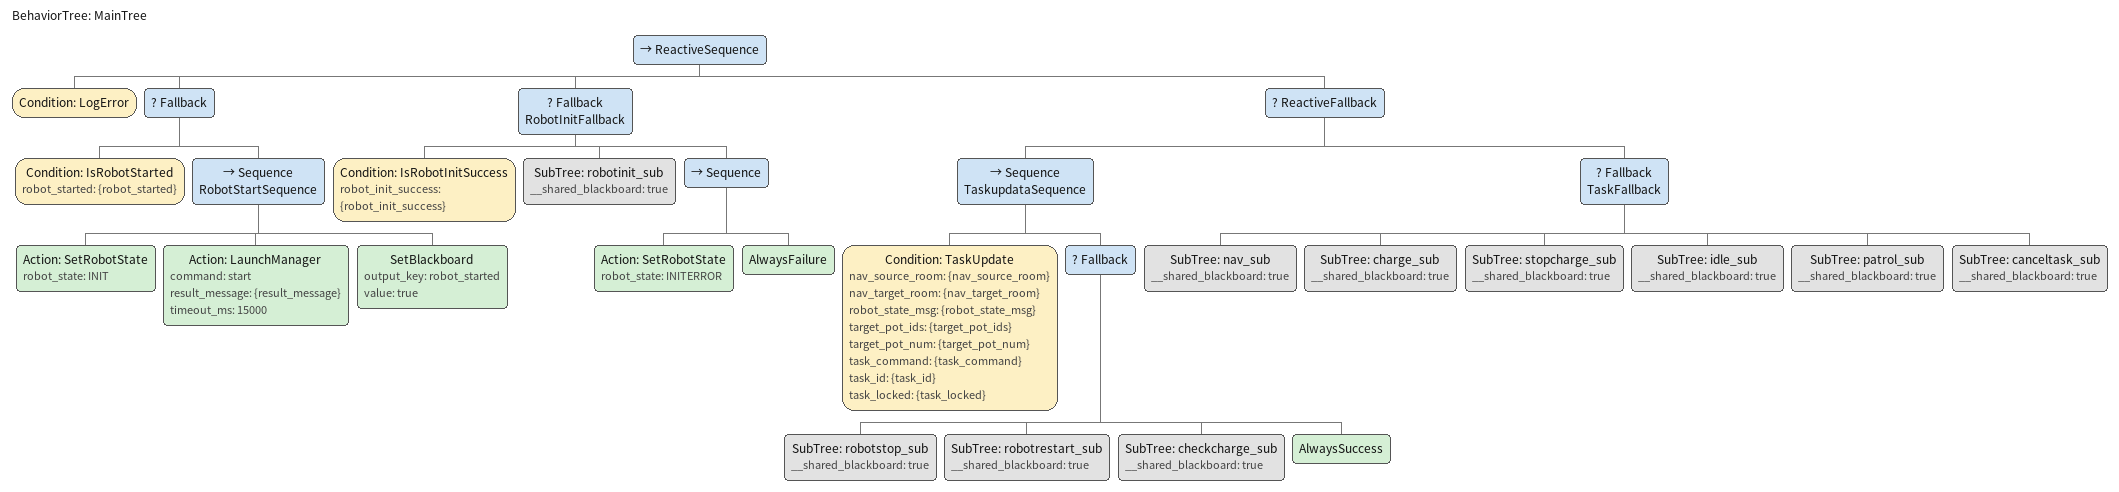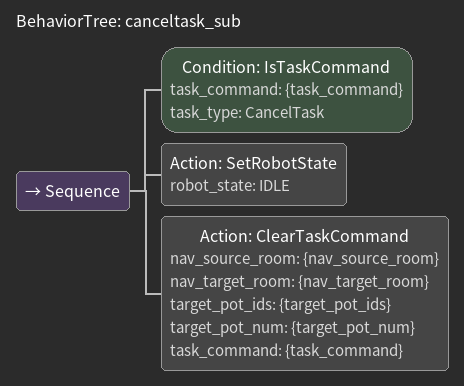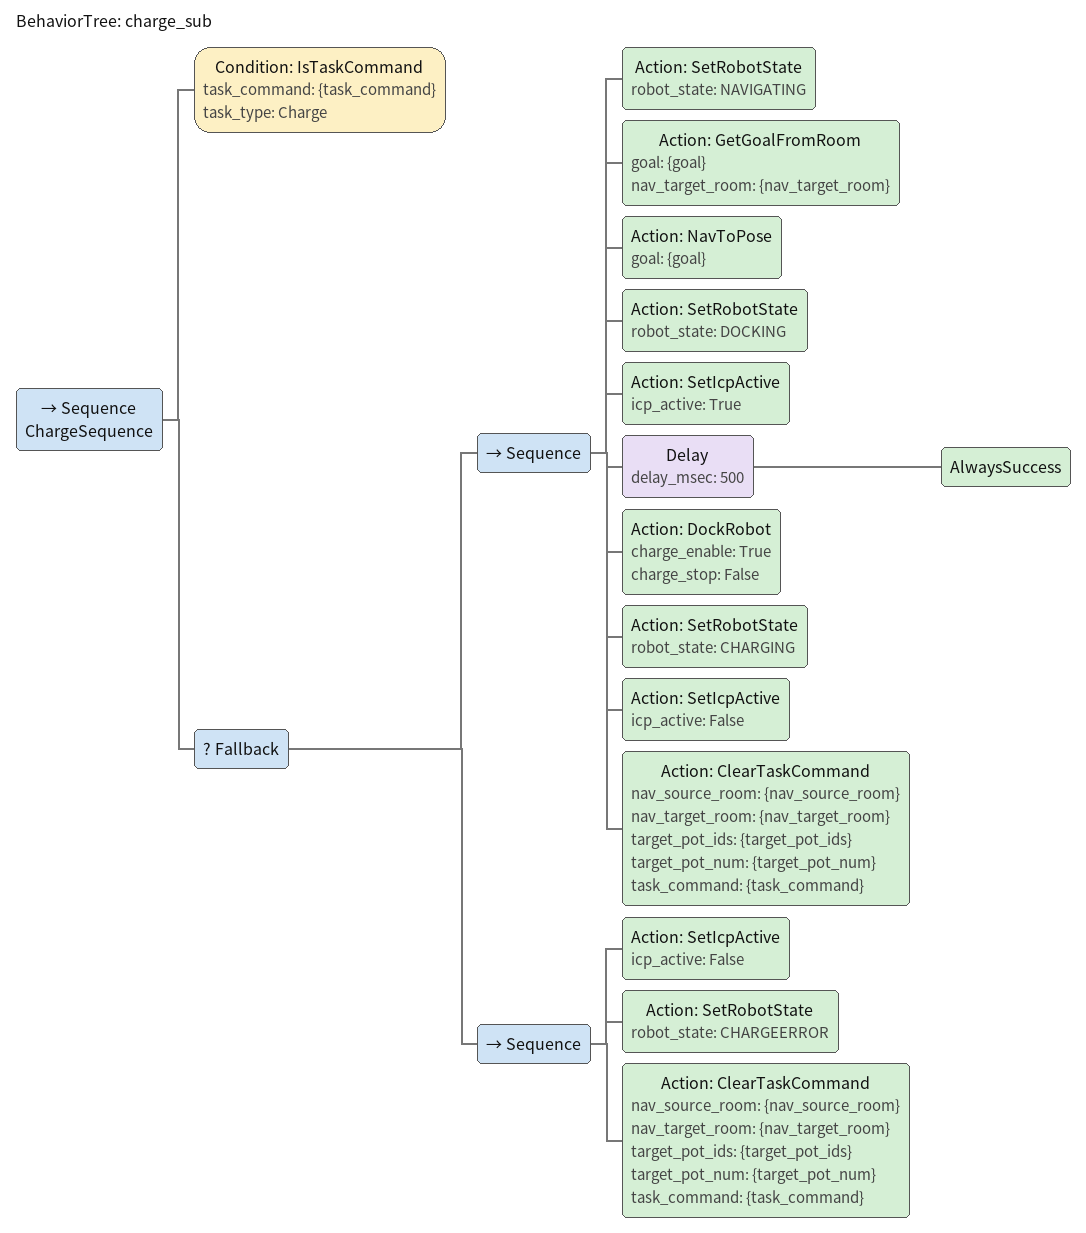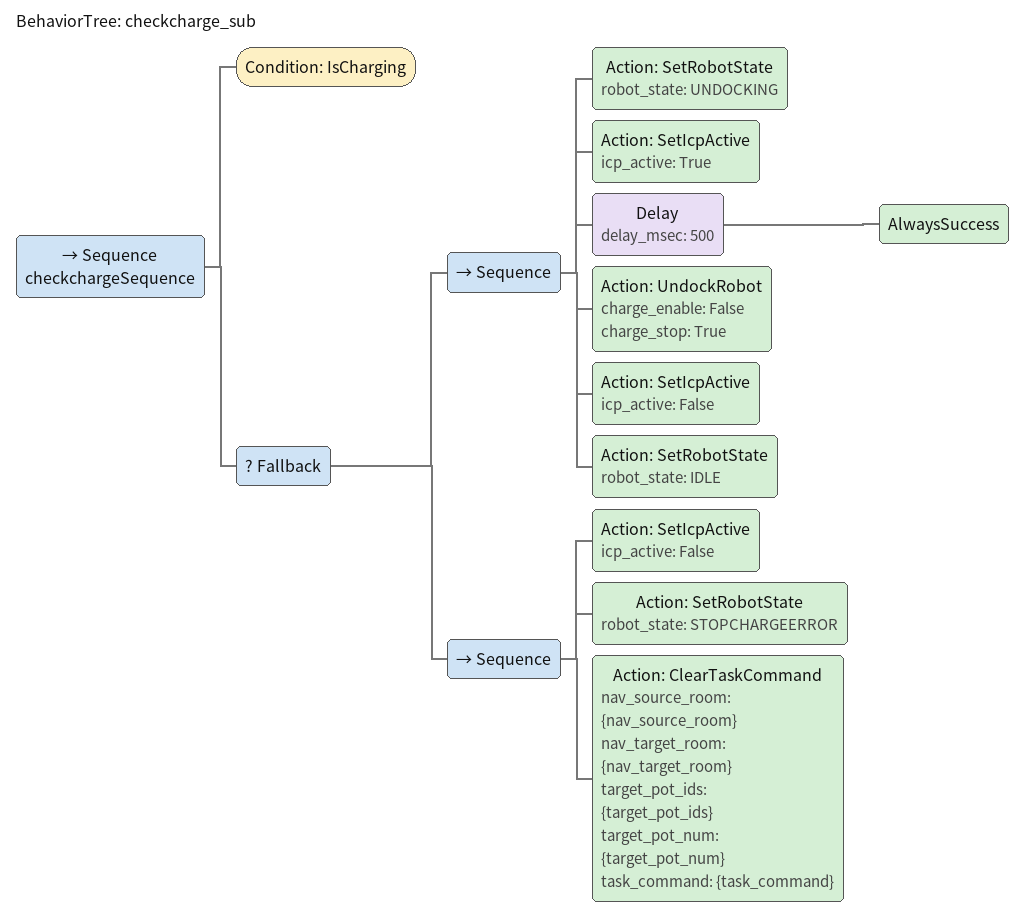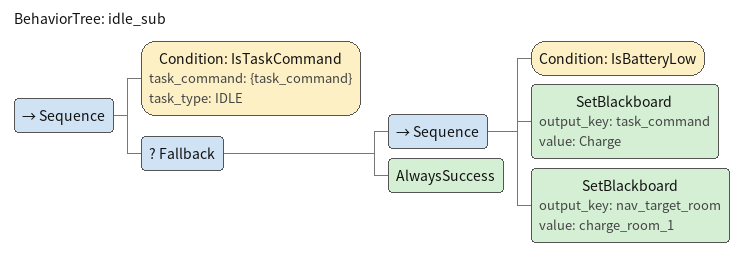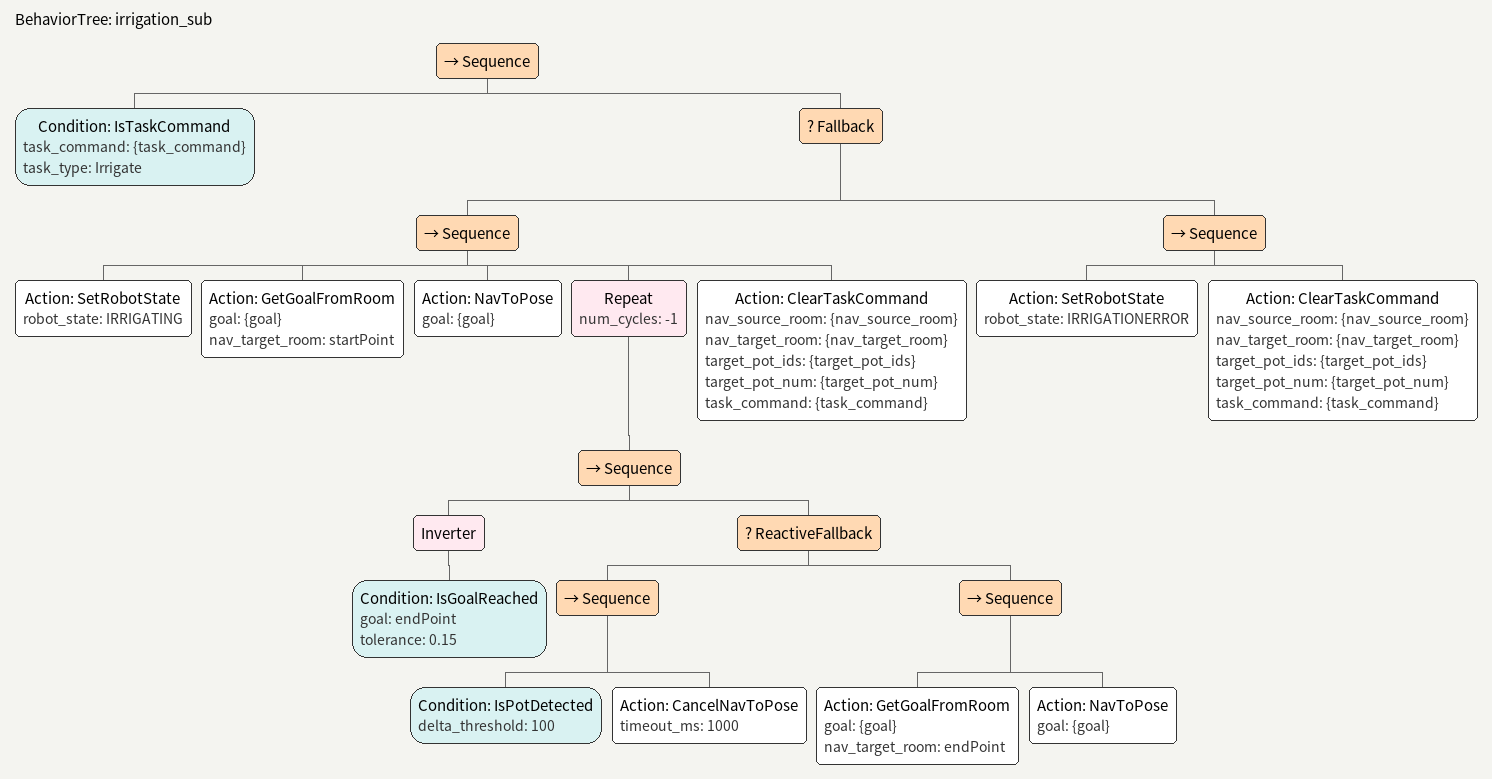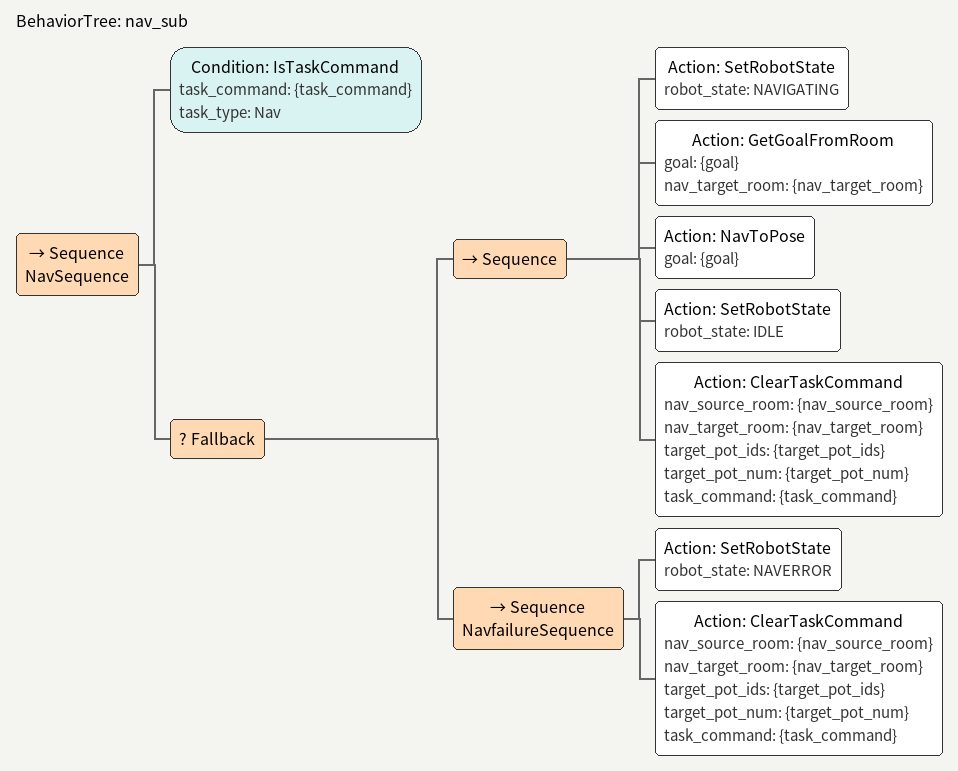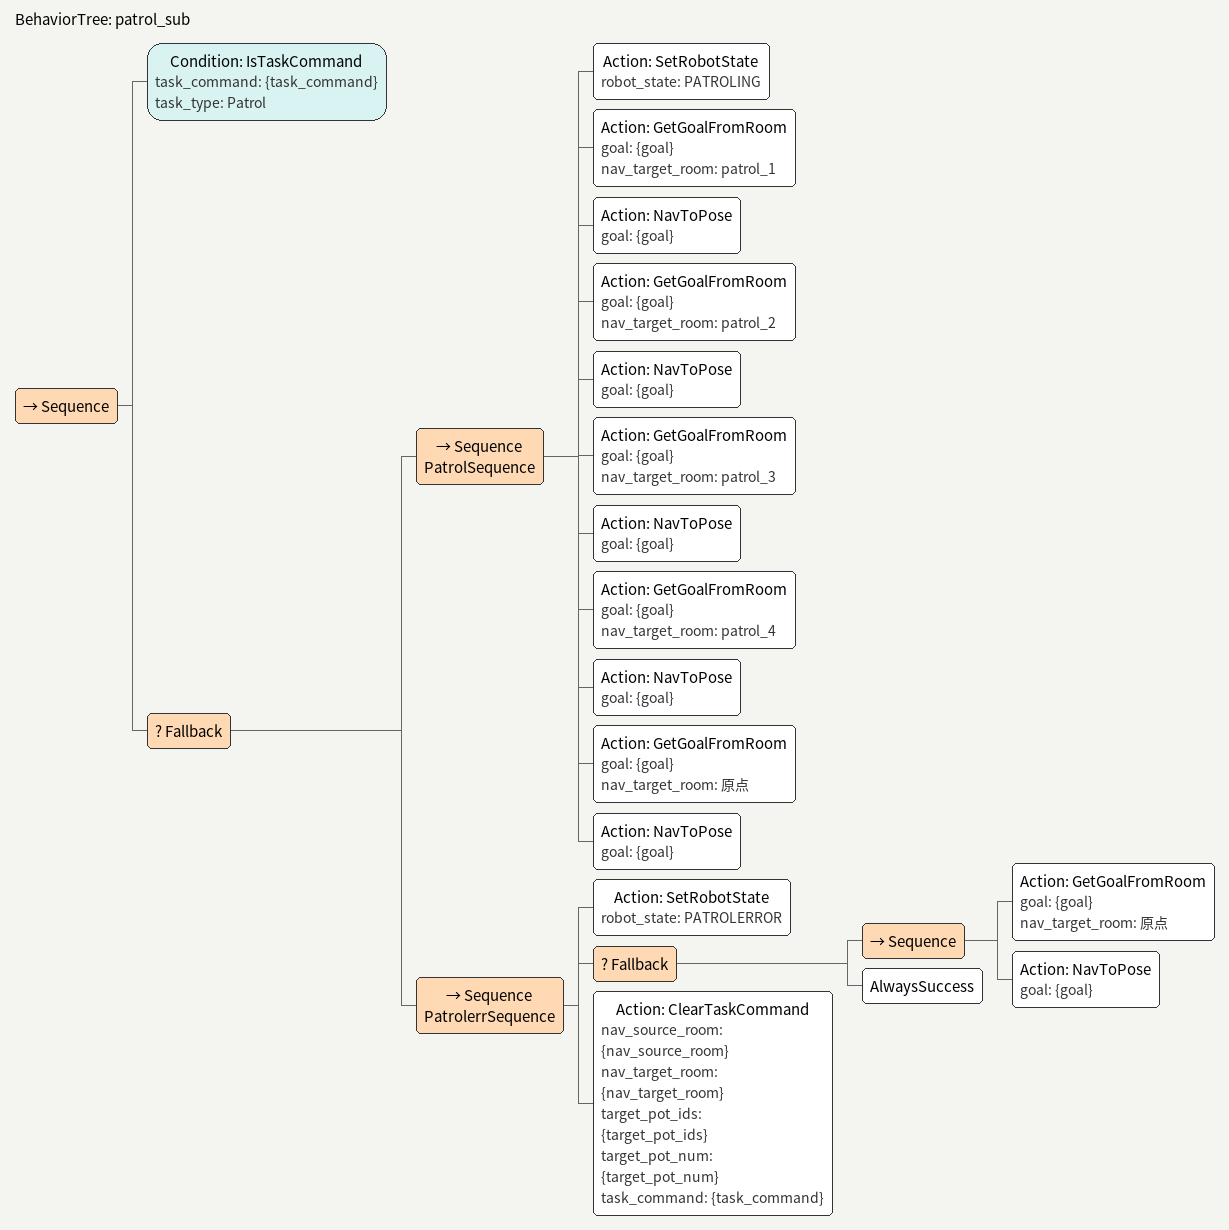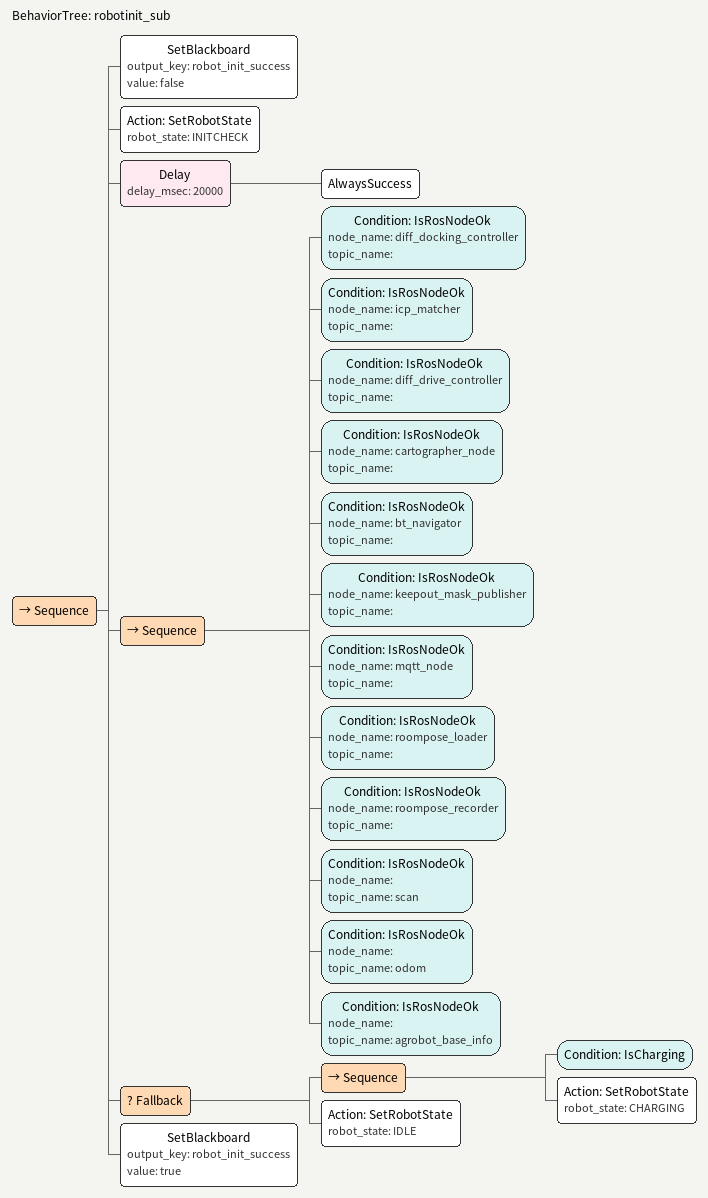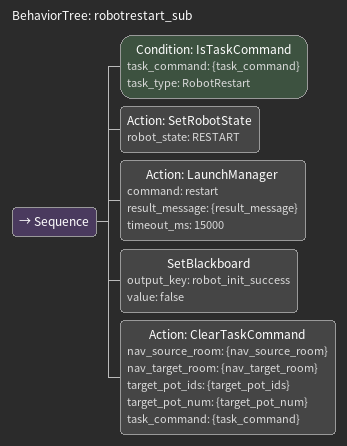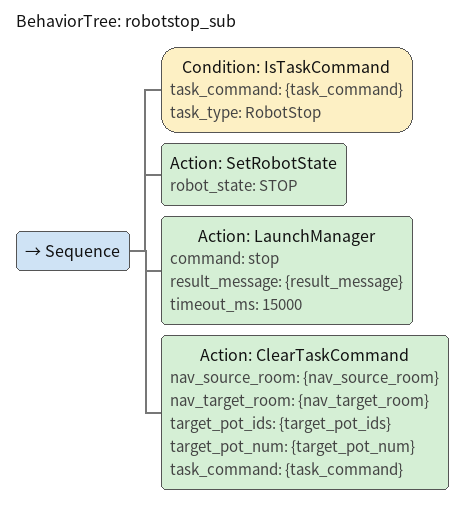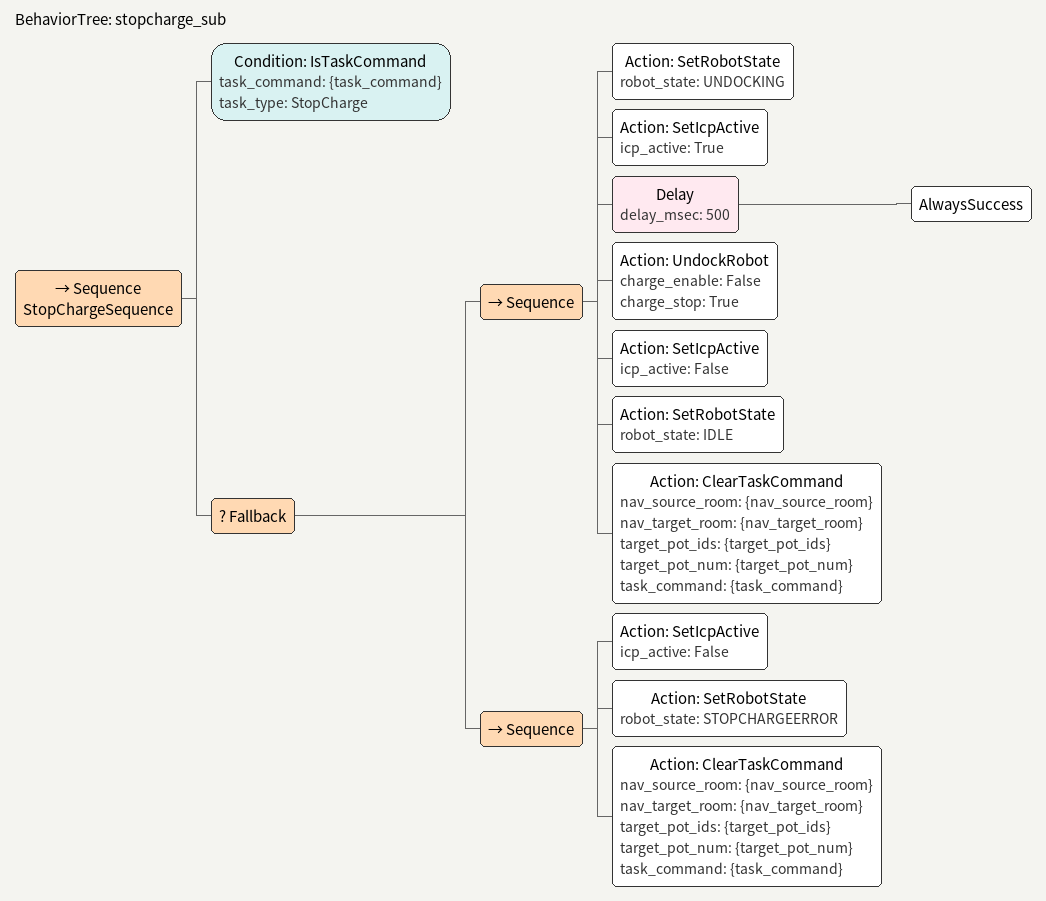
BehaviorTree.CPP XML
<?xml version="1.0"?>
<root main_tree_to_execute="MainTree">
    <BehaviorTree ID="MainTree">
        <ReactiveSequence>
            <Condition ID="LogError"/>
            <Fallback>
                <Condition ID="IsRobotStarted" robot_started="{robot_started}"/>
                <Sequence name="RobotStartSequence">
                    <Action ID="SetRobotState" robot_state="INIT"/>
                    <Action ID="LaunchManager" command="start" result_message="{result_message}" timeout_ms="15000"/>
                    <SetBlackboard output_key="robot_started" value="true"/>
                </Sequence>
            </Fallback>
            <Fallback name="RobotInitFallback">
                <Condition ID="IsRobotInitSuccess" robot_init_success="{robot_init_success}"/>
                <SubTree ID="robotinit_sub" __shared_blackboard="true"/>
                <Sequence>
                    <Action ID="SetRobotState" robot_state="INITERROR"/>
                    <AlwaysFailure/>
                </Sequence>
            </Fallback>
            <ReactiveFallback>
                <Sequence name="TaskupdataSequence">
                    <Condition ID="TaskUpdate" nav_source_room="{nav_source_room}" nav_target_room="{nav_target_room}" robot_state_msg="{robot_state_msg}" target_pot_ids="{target_pot_ids}"
                                                target_pot_num="{target_pot_num}" task_command="{task_command}" task_id="{task_id}" task_locked="{task_locked}"/>
                    <Fallback>
                        <SubTree ID="robotstop_sub" __shared_blackboard="true"/>
                        <SubTree ID="robotrestart_sub" __shared_blackboard="true"/>
                        <SubTree ID="checkcharge_sub" __shared_blackboard="true"/>
                        <AlwaysSuccess/>
                    </Fallback>
                </Sequence>
                <Fallback name="TaskFallback">
                    <SubTree ID="nav_sub" __shared_blackboard="true"/>
                    <SubTree ID="charge_sub" __shared_blackboard="true"/>
                    <SubTree ID="stopcharge_sub" __shared_blackboard="true"/>
                    <SubTree ID="idle_sub" __shared_blackboard="true"/>
                    <SubTree ID="patrol_sub" __shared_blackboard="true"/>
                    <SubTree ID="canceltask_sub" __shared_blackboard="true"/>
                </Fallback>
            </ReactiveFallback>
        </ReactiveSequence>
    </BehaviorTree>
    <BehaviorTree ID="canceltask_sub">
        <Sequence>
            <Condition ID="IsTaskCommand" task_command="{task_command}" task_type="CancelTask"/>
            <Action ID="SetRobotState" robot_state="IDLE"/>
            <Action ID="ClearTaskCommand" nav_source_room="{nav_source_room}" nav_target_room="{nav_target_room}" target_pot_ids="{target_pot_ids}" target_pot_num="{target_pot_num}" task_command="{task_command}"/>
        </Sequence>
    </BehaviorTree>
    <BehaviorTree ID="charge_sub">
        <Sequence name="ChargeSequence">
            <Condition ID="IsTaskCommand" task_command="{task_command}" task_type="Charge"/>
            <Fallback>
                <Sequence>
                    <Action ID="SetRobotState" robot_state="NAVIGATING"/>
                    <Action ID="GetGoalFromRoom" goal="{goal}" nav_target_room="{nav_target_room}"/>
                    <Action ID="NavToPose" goal="{goal}"/>
                    <Action ID="SetRobotState" robot_state="DOCKING"/>
                    <Action ID="SetIcpActive" icp_active="True"/>
                    <Delay delay_msec="500">
                        <AlwaysSuccess/>
                    </Delay>
                    <Action ID="DockRobot" charge_enable="True" charge_stop="False"/>
                    <Action ID="SetRobotState" robot_state="CHARGING"/>
                    <Action ID="SetIcpActive" icp_active="False"/>
                    <Action ID="ClearTaskCommand" nav_source_room="{nav_source_room}" nav_target_room="{nav_target_room}" target_pot_ids="{target_pot_ids}" target_pot_num="{target_pot_num}" task_command="{task_command}"/>
                </Sequence>
                <Sequence>
                    <Action ID="SetIcpActive" icp_active="False"/>
                    <Action ID="SetRobotState" robot_state="CHARGEERROR"/>
                    <Action ID="ClearTaskCommand" nav_source_room="{nav_source_room}" nav_target_room="{nav_target_room}" target_pot_ids="{target_pot_ids}" target_pot_num="{target_pot_num}" task_command="{task_command}"/>
                </Sequence>
            </Fallback>
        </Sequence>
    </BehaviorTree>
    <BehaviorTree ID="checkcharge_sub">
        <Sequence name="checkchargeSequence">
            <Condition ID="IsCharging"/>
            <Fallback>
                <Sequence>
                    <Action ID="SetRobotState" robot_state="UNDOCKING"/>
                    <Action ID="SetIcpActive" icp_active="True"/>
                    <Delay delay_msec="500">
                        <AlwaysSuccess/>
                    </Delay>
                    <Action ID="UndockRobot" charge_enable="False" charge_stop="True"/>
                    <Action ID="SetIcpActive" icp_active="False"/>
                    <Action ID="SetRobotState" robot_state="IDLE"/>
                </Sequence>
                <Sequence>
                    <Action ID="SetIcpActive" icp_active="False"/>
                    <Action ID="SetRobotState" robot_state="STOPCHARGEERROR"/>
                    <Action ID="ClearTaskCommand" nav_source_room="{nav_source_room}" nav_target_room="{nav_target_room}" target_pot_ids="{target_pot_ids}" target_pot_num="{target_pot_num}" task_command="{task_command}"/>
                </Sequence>
            </Fallback>
        </Sequence>
    </BehaviorTree>
    <BehaviorTree ID="idle_sub">
        <Sequence>
            <Condition ID="IsTaskCommand" task_command="{task_command}" task_type="IDLE"/>
            <Fallback>
                <Sequence>
                    <Condition ID="IsBatteryLow"/>
                    <SetBlackboard output_key="task_command" value="Charge"/>
                    <SetBlackboard output_key="nav_target_room" value="charge_room_1"/>
                </Sequence>
                <AlwaysSuccess/>
            </Fallback>
        </Sequence>
    </BehaviorTree>
    <BehaviorTree ID="irrigation_sub">
        <Sequence>
            <Condition ID="IsTaskCommand" task_command="{task_command}" task_type="Irrigate"/>
            <Fallback>
                <Sequence>
                    <Action ID="SetRobotState" robot_state="IRRIGATING"/>
                    <Action ID="GetGoalFromRoom" goal="{goal}" nav_target_room="startPoint"/>
                    <Action ID="NavToPose" goal="{goal}"/>
                    <Repeat num_cycles="-1">
                        <Sequence>
                            <Inverter>
                                <Condition ID="IsGoalReached" goal="endPoint" tolerance="0.15"/>
                            </Inverter>
                            <ReactiveFallback>
                                <Sequence>
                                    <Condition ID="IsPotDetected" delta_threshold="100"/>
                                    <Action ID="CancelNavToPose" timeout_ms="1000"/>
                                </Sequence>
                                <Sequence>
                                    <Action ID="GetGoalFromRoom" goal="{goal}" nav_target_room="endPoint"/>
                                    <Action ID="NavToPose" goal="{goal}"/>
                                </Sequence>
                            </ReactiveFallback>
                        </Sequence>
                    </Repeat>
                    <Action ID="ClearTaskCommand" nav_source_room="{nav_source_room}" nav_target_room="{nav_target_room}" target_pot_ids="{target_pot_ids}" target_pot_num="{target_pot_num}" task_command="{task_command}"/>
                </Sequence>
                <Sequence>
                    <Action ID="SetRobotState" robot_state="IRRIGATIONERROR"/>
                    <Action ID="ClearTaskCommand" nav_source_room="{nav_source_room}" nav_target_room="{nav_target_room}" target_pot_ids="{target_pot_ids}" target_pot_num="{target_pot_num}" task_command="{task_command}"/>
                </Sequence>
            </Fallback>
        </Sequence>
    </BehaviorTree>
    <BehaviorTree ID="nav_sub">
        <Sequence name="NavSequence">
            <Condition ID="IsTaskCommand" task_command="{task_command}" task_type="Nav"/>
            <Fallback>
                <Sequence>
                    <Action ID="SetRobotState" robot_state="NAVIGATING"/>
                    <Action ID="GetGoalFromRoom" goal="{goal}" nav_target_room="{nav_target_room}"/>
                    <Action ID="NavToPose" goal="{goal}"/>
                    <Action ID="SetRobotState" robot_state="IDLE"/>
                    <Action ID="ClearTaskCommand" nav_source_room="{nav_source_room}" nav_target_room="{nav_target_room}" target_pot_ids="{target_pot_ids}" target_pot_num="{target_pot_num}" task_command="{task_command}"/>
                </Sequence>
                <Sequence name="NavfailureSequence">
                    <Action ID="SetRobotState" robot_state="NAVERROR"/>
                    <Action ID="ClearTaskCommand" nav_source_room="{nav_source_room}" nav_target_room="{nav_target_room}" target_pot_ids="{target_pot_ids}" target_pot_num="{target_pot_num}" task_command="{task_command}"/>
                </Sequence>
            </Fallback>
        </Sequence>
    </BehaviorTree>
    <BehaviorTree ID="patrol_sub">
        <Sequence>
            <Condition ID="IsTaskCommand" task_command="{task_command}" task_type="Patrol"/>
            <Fallback>
                <Sequence name="PatrolSequence">
                    <Action ID="SetRobotState" robot_state="PATROLING"/>
                    <Action ID="GetGoalFromRoom" goal="{goal}" nav_target_room="patrol_1"/>
                    <Action ID="NavToPose" goal="{goal}"/>
                    <Action ID="GetGoalFromRoom" goal="{goal}" nav_target_room="patrol_2"/>
                    <Action ID="NavToPose" goal="{goal}"/>
                    <Action ID="GetGoalFromRoom" goal="{goal}" nav_target_room="patrol_3"/>
                    <Action ID="NavToPose" goal="{goal}"/>
                    <Action ID="GetGoalFromRoom" goal="{goal}" nav_target_room="patrol_4"/>
                    <Action ID="NavToPose" goal="{goal}"/>
                    <Action ID="GetGoalFromRoom" goal="{goal}" nav_target_room="原点"/>
                    <Action ID="NavToPose" goal="{goal}"/>
                </Sequence>
                <Sequence name="PatrolerrSequence">
                    <Action ID="SetRobotState" robot_state="PATROLERROR"/>
                    <Fallback>
                        <Sequence>
                            <Action ID="GetGoalFromRoom" goal="{goal}" nav_target_room="原点"/>
                            <Action ID="NavToPose" goal="{goal}"/>
                        </Sequence>
                        <AlwaysSuccess/>
                    </Fallback>
                    <Action ID="ClearTaskCommand" nav_source_room="{nav_source_room}" nav_target_room="{nav_target_room}" target_pot_ids="{target_pot_ids}" target_pot_num="{target_pot_num}" task_command="{task_command}"/>
                </Sequence>
            </Fallback>
        </Sequence>
    </BehaviorTree>
    <BehaviorTree ID="robotinit_sub">
        <Sequence>
            <SetBlackboard output_key="robot_init_success" value="false"/>
            <Action ID="SetRobotState" robot_state="INITCHECK"/>
            <Delay delay_msec="20000">
                <AlwaysSuccess/>
            </Delay>
            <Sequence>
                <Condition ID="IsRosNodeOk" node_name="diff_docking_controller" topic_name=""/>
                <Condition ID="IsRosNodeOk" node_name="icp_matcher" topic_name=""/>
                <Condition ID="IsRosNodeOk" node_name="diff_drive_controller" topic_name=""/>
                <Condition ID="IsRosNodeOk" node_name="cartographer_node" topic_name=""/>
                <Condition ID="IsRosNodeOk" node_name="bt_navigator" topic_name=""/>
                <Condition ID="IsRosNodeOk" node_name="keepout_mask_publisher" topic_name=""/>
                <Condition ID="IsRosNodeOk" node_name="mqtt_node" topic_name=""/>
                <Condition ID="IsRosNodeOk" node_name="roompose_loader" topic_name=""/>
                <Condition ID="IsRosNodeOk" node_name="roompose_recorder" topic_name=""/>
                <Condition ID="IsRosNodeOk" node_name="" topic_name="scan"/>
                <Condition ID="IsRosNodeOk" node_name="" topic_name="odom"/>
                <Condition ID="IsRosNodeOk" node_name="" topic_name="agrobot_base_info"/>
            </Sequence>
            <Fallback>
                <Sequence>
                    <Condition ID="IsCharging"/>
                    <Action ID="SetRobotState" robot_state="CHARGING"/>
                </Sequence>
                <Action ID="SetRobotState" robot_state="IDLE"/>
            </Fallback>
            <SetBlackboard output_key="robot_init_success" value="true"/>
        </Sequence>
    </BehaviorTree>
    <BehaviorTree ID="robotrestart_sub">
        <Sequence>
            <Condition ID="IsTaskCommand" task_command="{task_command}" task_type="RobotRestart"/>
            <Action ID="SetRobotState" robot_state="RESTART"/>
            <Action ID="LaunchManager" command="restart" result_message="{result_message}" timeout_ms="15000"/>
            <SetBlackboard output_key="robot_init_success" value="false"/>
            <Action ID="ClearTaskCommand" nav_source_room="{nav_source_room}" nav_target_room="{nav_target_room}" target_pot_ids="{target_pot_ids}" target_pot_num="{target_pot_num}" task_command="{task_command}"/>
        </Sequence>
    </BehaviorTree>
    <BehaviorTree ID="robotstop_sub">
        <Sequence>
            <Condition ID="IsTaskCommand" task_command="{task_command}" task_type="RobotStop"/>
            <Action ID="SetRobotState" robot_state="STOP"/>
            <Action ID="LaunchManager" command="stop" result_message="{result_message}" timeout_ms="15000"/>
            <Action ID="ClearTaskCommand" nav_source_room="{nav_source_room}" nav_target_room="{nav_target_room}" target_pot_ids="{target_pot_ids}" target_pot_num="{target_pot_num}" task_command="{task_command}"/>
        </Sequence>
    </BehaviorTree>
    <BehaviorTree ID="stopcharge_sub">
        <Sequence name="StopChargeSequence">
            <Condition ID="IsTaskCommand" task_command="{task_command}" task_type="StopCharge"/>
            <Fallback>
                <Sequence>
                    <Action ID="SetRobotState" robot_state="UNDOCKING"/>
                    <Action ID="SetIcpActive" icp_active="True"/>
                    <Delay delay_msec="500">
                        <AlwaysSuccess/>
                    </Delay>
                    <Action ID="UndockRobot" charge_enable="False" charge_stop="True"/>
                    <Action ID="SetIcpActive" icp_active="False"/>
                    <Action ID="SetRobotState" robot_state="IDLE"/>
                    <Action ID="ClearTaskCommand" nav_source_room="{nav_source_room}" nav_target_room="{nav_target_room}" target_pot_ids="{target_pot_ids}" target_pot_num="{target_pot_num}" task_command="{task_command}"/>
                </Sequence>
                <Sequence>
                    <Action ID="SetIcpActive" icp_active="False"/>
                    <Action ID="SetRobotState" robot_state="STOPCHARGEERROR"/>
                    <Action ID="ClearTaskCommand" nav_source_room="{nav_source_room}" nav_target_room="{nav_target_room}" target_pot_ids="{target_pot_ids}" target_pot_num="{target_pot_num}" task_command="{task_command}"/>
                </Sequence>
            </Fallback>
        </Sequence>
    </BehaviorTree>
</root>
